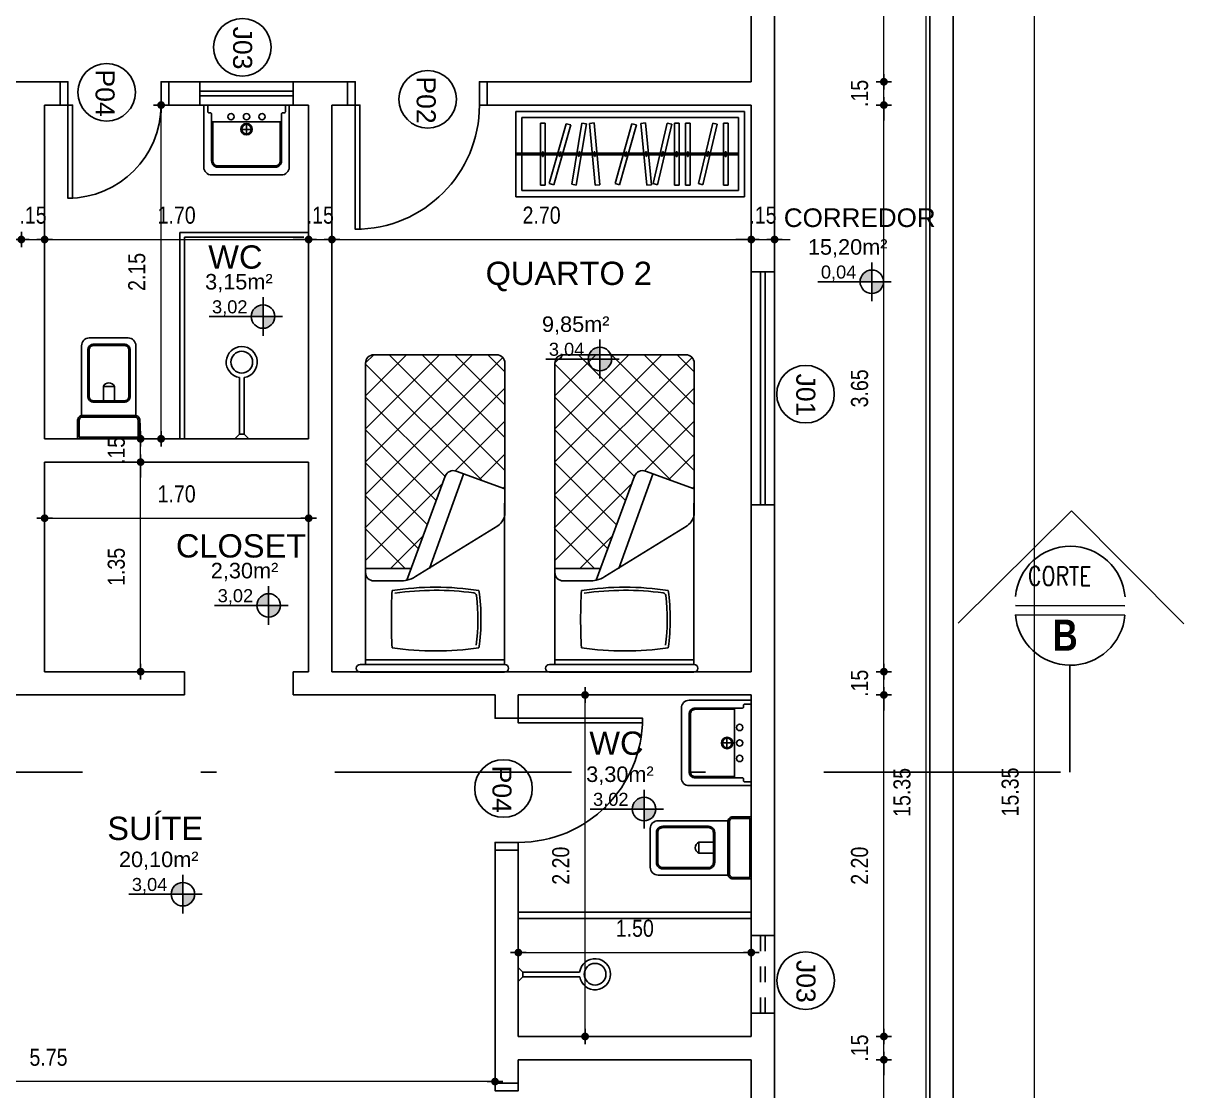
# Model space of a CAD drawing. Header units: millimetres. Extents: x 3212 to 6878, y 1640 to 3386.
# Drawn here: x 3234.05 to 3241.53, y 1709.3 to 1716.18 of the extents above; entities that cross this region are included whole.
import ezdxf
from ezdxf.enums import TextEntityAlignment as Align

# ---------------------------------------------------------------- set-up
doc = ezdxf.new("R2010")
doc.units = ezdxf.units.MM
doc.header["$LTSCALE"] = 0.8
doc.linetypes.add('DASHDOT2', pattern=[12.7, 6.35, -3.175, 0, -3.175])
doc.linetypes.add('HIDDEN2', pattern=[0.1875, 0.125, -0.0625])
for name, color, linetype in [('0-COTAS', 8, 'Continuous'), ('A-PEN-W', 7, 'Continuous'), ('A-PEN-Y', 2, 'Continuous'), ('BANHO_COZINHA', 7, 'Continuous'), ('COTA', 2, 'Continuous'), ('MOVEIS', 7, 'Continuous'), ('NIVEIS', 1, 'Continuous')]:
    doc.layers.add(name, color=color, linetype=linetype)
doc.layers.add('COTAS', color=53, linetype='Continuous', lineweight=9)
doc.styles.add('CARIMBO_DADOS', font='arial.ttf', dxfattribs={"height": 0.1})
doc.styles.add('F2', font='ARIALN.TTF')
doc.styles.add('REG60', font='romans.shx', dxfattribs={"width": 0.8, "height": 0.15})
doc.styles.add('REGUA80', font='arial.ttf', dxfattribs={"height": 1})
doc.styles.add('SANSSERIF2', font='sanssb__.ttf', dxfattribs={"width": 0.8})
doc.styles.add('T20', font='PORT2', dxfattribs={"height": 0.2})
doc.styles.add('TEXT', font='arial.ttf')
doc.dimstyles.new('ARQUITETURA', dxfattribs={"dimtxt": 0.11, "dimasz": 0.05, "dimexe": 0.1, "dimexo": 0, "dimgap": 0.1, "dimtad": 1, "dimzin": 5, "dimdsep": 46, "dimtxsty": 'F2', "dimblk": 'COTA', "dimcen": 0, "dimse1": 1, "dimse2": 1, "dimadec": 0, "dimazin": 0, "dimtfac": 2, "dimtix": 1, "dimtmove": 2, "dimatfit": 3, "dimldrblk": 'COTA', "dimfxl": 0, "dimtolj": 1, "dimtzin": 5, "dimarcsym": 0})

# ---------------------------------------------------------------- blocks, each defined once
blk = doc.blocks.new('cotas')
at = {"layer": 'A-PEN-Y'}
h = blk.add_hatch(color=256, dxfattribs=at)
h.paths.add_polyline_path([(0.135, 0, 0.414214), (0, 0.135), (0, 0)])
h.paths.add_polyline_path([(0, 0), (-0.135, 0, 0.414214), (0, -0.135)])
at = {"layer": 'A-PEN-W'}
for p, q in [((0, 0.223), (0, -0.223)), ((-0.223, 0), (0.621, 0))]:
    blk.add_line(p, q, dxfattribs=at)
blk.add_circle((0, 0), 0.135, dxfattribs=at)
at = {"layer": 'A-PEN-W', "style": 'T20'}
blk.add_attdef('COTA', (0.167, 0.038), '', height=0.15, dxfattribs=at)
blk = doc.blocks.new('CAMA_SLT')
at = {"layer": 'MOVEIS'}
for p, q in [((0.2584, 2.0448), (-0.4306, 1.3558)), ((0.0463, 2.0448), (-0.4306, 1.5679)), ((-0.378, 2.0448), (-0.4306, 1.9922)), ((-0.1659, 2.0448), (-0.4306, 1.7801)), ((0.4527, 2.0271), (-0.4306, 1.1437)), ((0.465, 1.301), (-0.2789, 2.0448)), ((0.465, 1.5131), (-0.0667, 2.0448)), ((0.465, 1.7252), (0.1454, 2.0448)), ((0.465, 1.9374), (0.3575, 2.0448)), ((0.3193, 1.2346), (-0.4306, 1.9845)), ((0.465, 1.8272), (-0.435, 0.9272)), ((0.0819, 1.2598), (-0.4306, 1.7724)), ((0.465, 1.615), (0.1466, 1.2967)), ((0.0247, 1.1049), (-0.4306, 1.5602)), ((-0.0326, 0.95), (-0.4306, 1.3481)), ((0.465, 1.4029), (0.3027, 1.2406)), ((0.0656, 1.2157), (-0.4306, 0.7194)), ((-0.0898, 0.7951), (-0.4306, 1.136)), ((0.465, 1.1908), (0.4584, 1.1842)), ((0.465, 0.6), (0.465, 1.0888)), ((-0.1753, 0.6684), (-0.4306, 0.9238)), ((-0.0588, 0.8792), (-0.2695, 0.6684)), ((-0.4306, 0.6415), (-0.4306, 0.0516)), ((0.465, 0.6), (0.465, 0.05)), ((-0.435, 0.08), (0.465, 0.08)), ((-0.465, 0.05), (0.465, 0.05)), ((-0.465, 0), (0.465, 0))]:
    blk.add_line(p, q, dxfattribs=at)
for points in [[(-0.1647, 0.5925), (0.083, 1.2627, -0.412246), (0.1525, 1.2949), (0.4667, 1.1812), (0.4667, 1.9909, 0.414214), (0.4127, 2.0448), (-0.3767, 2.0448, 0.414214), (-0.4306, 1.9909), (-0.4306, 0.6415, 0.414214), (-0.3767, 0.5875), (-0.208, 0.5875, 0.057677)], [(0.4667, 1.026), (0.4667, 1.1812), (0.1525, 1.2949, 0.412246), (0.083, 1.2627), (-0.1647, 0.5925, 0.081235), (-0.1082, 0.6159), (0.4208, 0.9436, 0.259638)]]:
    blk.add_lwpolyline(points, format="xyb", close=True, dxfattribs=at)
for points in [[(-0.0191, 0.6684), (0.2002, 1.2757)], [(-0.4306, 0.6684), (-0.1372, 0.6684)]]:
    blk.add_lwpolyline(points, dxfattribs=at)
for centre, radius, start, end in [((3.2532, 0.3412), 3.5176, 176.98842, 183.01158), ((0.0202, -1.2969), 1.8443, 81.27584, 98.72416), ((0.0202, -1.2969), 1.8243, 82.23291, 98.26343), ((-1.0492, 0.3412), 1.3617, 352.19981, 7.80019), ((0.264, 0.4908), 0.02, 6.4988, 82.23291), ((-1.0492, 0.3412), 1.3417, 352.80483, 6.4988), ((0.0202, 2.1852), 2.048, 262.1494, 277.8506), ((-0.465, 0.025), 0.025, 90, 270), ((0.465, 0.025), 0.025, 270, 90)]:
    blk.add_arc(centre, radius, start, end, dxfattribs=at)
blk = doc.blocks.new('COTA')
at = {"layer": 'COTA'}
for p, q in [((-1, 0), (1, 0)), ((0, 1), (0, -1))]:
    blk.add_line(p, q, dxfattribs=at)
at = {"layer": 'COTA', "const_width": 0.5}
blk.add_lwpolyline([(-0.25, 0, 1), (0.25, 0, 1)], format="xyb", close=True, dxfattribs=at)
blk = doc.blocks.new('*D418')
at = {"layer": '0-COTAS', "color": 0, "lineweight": -2, "transparency": 16777216}
blk.add_line((3578.309, 1830.4623), (3578.309, 1845.7128), dxfattribs=at)
at = {"layer": 'Defpoints', "color": 0, "transparency": 16777216}
for p in [(3576.6355, 1845.7628), (3578.309, 1845.7628), (3576.6355, 1830.4123)]:
    blk.add_point(p, dxfattribs=at)
at = {"layer": '0-COTAS', "color": 0, "lineweight": -2, "transparency": 16777216, "xscale": 0.05, "yscale": 0.05, "zscale": 0.05}
for p, rotation in [((3578.309, 1845.7628), 90), ((3578.309, 1830.4123), 270)]:
    blk.add_blockref('COTA', p, dxfattribs=dict(at, rotation=rotation))
at = {"layer": '0-COTAS', "color": 0, "transparency": 16777216, "insert": (3578.1528, 1838.0876), "char_height": 0.11, "attachment_point": 5, "rotation": 90, "style": 'F2'}
blk.add_mtext('\\A1;15.35', dxfattribs=at)
blk = doc.blocks.new('ARMARIO')
at = {"layer": 'MOVEIS'}
for p, q in [((-0.27, -0.5231), (-0.27, 0.9509)), ((-0.27, 0.9509), (0.28, 0.9509)), ((-0.23, -0.4831), (-0.23, 0.9109)), ((-0.23, 0.9109), (0.24, 0.9109)), ((0, -0.5231), (0, 0.9109)), ((0.01, -0.5231), (0.01, 0.9109)), ((0.24, 0.9109), (0.24, -0.4831)), ((0.28, 0.9509), (0.28, -0.5231)), ((0.205, 0.8442), (-0.195, 0.8442)), ((-0.195, 0.8142), (-0.195, 0.8442)), ((-0.01, 0.8317), (-0.01, 0.8267)), ((-0.01, 0.8317), (0.0199, 0.8317)), ((-0.01, 0.8267), (0.0199, 0.8267)), ((0.0199, 0.8267), (0.0199, 0.8317)), ((0.205, 0.8142), (0.205, 0.8442)), ((0.205, 0.8142), (-0.195, 0.8142)), ((-0.1937, 0.7454), (-0.1868, 0.7746)), ((0.2025, 0.6827), (-0.1868, 0.7746)), ((0.1956, 0.6535), (-0.1937, 0.7454)), ((-0.0096, 0.7199), (-0.0107, 0.7151)), ((-0.0107, 0.7151), (0.0183, 0.7082)), ((-0.0096, 0.7199), (0.0195, 0.7131)), ((0.0183, 0.7082), (0.0195, 0.7131)), ((0.1956, 0.6535), (0.2025, 0.6827)), ((0.205, 0.5999), (-0.195, 0.5999)), ((-0.195, 0.5699), (-0.195, 0.5999)), ((0.205, 0.5699), (0.205, 0.5999)), ((0.205, 0.5699), (-0.195, 0.5699)), ((0.205, 0.5286), (-0.195, 0.5286)), ((-0.195, 0.4986), (-0.195, 0.5286)), ((-0.01, 0.5874), (-0.01, 0.5824)), ((-0.01, 0.5874), (0.0199, 0.5874)), ((-0.01, 0.5824), (0.0199, 0.5824)), ((0.0199, 0.5824), (0.0199, 0.5874)), ((0.205, 0.4986), (0.205, 0.5286)), ((0.205, 0.4986), (-0.195, 0.4986)), ((-0.1937, 0.4534), (-0.1868, 0.4826)), ((0.1956, 0.3615), (-0.1937, 0.4534)), ((0.2025, 0.3907), (-0.1868, 0.4826)), ((-0.01, 0.5161), (-0.01, 0.5111)), ((-0.01, 0.5161), (0.0199, 0.5161)), ((-0.01, 0.5111), (0.0199, 0.5111)), ((0.0199, 0.5111), (0.0199, 0.5161)), ((-0.0096, 0.4279), (-0.0107, 0.4231)), ((-0.0107, 0.4231), (0.0183, 0.4162)), ((-0.0096, 0.4279), (0.0195, 0.4211)), ((0.0183, 0.4162), (0.0195, 0.4211)), ((0.1956, 0.3615), (0.2025, 0.3907)), ((0.2025, 0.3508), (-0.1958, 0.3136)), ((-0.193, 0.2837), (-0.1958, 0.3136)), ((0.2053, 0.321), (-0.193, 0.2837)), ((-0.0104, 0.3184), (0.0194, 0.3211)), ((-0.0104, 0.3184), (-0.0099, 0.3134)), ((-0.0099, 0.3134), (0.0198, 0.3162)), ((0.0198, 0.3162), (0.0194, 0.3211)), ((0.2053, 0.321), (0.2025, 0.3508)), ((-0.1909, 0.2258), (-0.1827, 0.2547)), ((0.1941, 0.1171), (-0.1909, 0.2258)), ((0.2022, 0.1459), (-0.1827, 0.2547)), ((-0.0081, 0.1924), (-0.0094, 0.1875)), ((-0.0094, 0.1875), (0.0193, 0.1794)), ((-0.0081, 0.1924), (0.0207, 0.1842)), ((0.0193, 0.1794), (0.0207, 0.1842)), ((0.1941, 0.1171), (0.2022, 0.1459)), ((0.2025, 0.0189), (-0.1958, -0.0183)), ((0.2053, -0.0109), (0.2025, 0.0189)), ((-0.193, -0.0482), (-0.1958, -0.0183)), ((-0.1951, -0.0963), (-0.1902, -0.0667)), ((0.2053, -0.0109), (-0.193, -0.0482)), ((0.2043, -0.1328), (-0.1902, -0.0667)), ((-0.0104, -0.0135), (0.0194, -0.0107)), ((-0.0104, -0.0135), (-0.0099, -0.0185)), ((-0.0099, -0.0185), (0.0198, -0.0157)), ((0.0198, -0.0157), (0.0194, -0.0107)), ((0.1994, -0.1624), (-0.1951, -0.0963)), ((-0.0098, -0.1096), (-0.0106, -0.1145)), ((-0.0106, -0.1145), (0.0189, -0.1195)), ((-0.0098, -0.1096), (0.0197, -0.1145)), ((0.0189, -0.1195), (0.0197, -0.1145)), ((0.1994, -0.1624), (0.2043, -0.1328)), ((-0.1909, -0.1977), (-0.1827, -0.1688)), ((0.1941, -0.3064), (-0.1909, -0.1977)), ((0.2022, -0.2776), (-0.1827, -0.1688)), ((-0.0081, -0.2312), (-0.0094, -0.236)), ((-0.0094, -0.236), (0.0193, -0.2441)), ((-0.0081, -0.2312), (0.0207, -0.2393)), ((0.0193, -0.2441), (0.0207, -0.2393)), ((0.1941, -0.3064), (0.2022, -0.2776)), ((0.205, -0.3333), (-0.195, -0.3333)), ((-0.195, -0.3633), (-0.195, -0.3333)), ((0.205, -0.3633), (-0.195, -0.3633)), ((-0.01, -0.3458), (-0.01, -0.3508)), ((-0.01, -0.3458), (0.0199, -0.3458)), ((-0.01, -0.3508), (0.0199, -0.3508)), ((0.0199, -0.3508), (0.0199, -0.3458)), ((0.205, -0.3633), (0.205, -0.3333)), ((-0.23, -0.4831), (0.24, -0.4831)), ((-0.27, -0.5231), (0.28, -0.5231))]:
    blk.add_line(p, q, dxfattribs=at)
blk = doc.blocks.new('LAVATC1')
at = {"layer": 'BANHO_COZINHA'}
for p, q in [((0.225, -0.1076), (-0.225, -0.1076)), ((-0.0004, -0.1857), (-0.0004, -0.125)), ((-0.0311, -0.1566), (0.0312, -0.1566))]:
    blk.add_line(p, q, dxfattribs=at)
blk.add_lwpolyline([(0.275, 0), (-0.275, 0), (-0.275, -0.4, 0.414214), (-0.225, -0.45), (0.225, -0.45, 0.414214), (0.275, -0.4)], format="xyb", close=True, dxfattribs=at)
for points in [[(-0.25, 0), (-0.25, -0.0425, 0.414214), (-0.2425, -0.05), (-0.2325, -0.05, -0.414214), (-0.225, -0.0575), (-0.225, -0.36, 0.414214), (-0.185, -0.4), (0.185, -0.4, 0.414214), (0.225, -0.36), (0.225, -0.0575, -0.414214), (0.2325, -0.05), (0.2425, -0.05, 0.414214), (0.25, -0.0425), (0.25, 0)], [(-0.2167, -0.1076), (-0.2167, -0.36, 0.414214), (-0.185, -0.3917), (0.185, -0.3917, 0.414214), (0.2167, -0.36), (0.2167, -0.1076)]]:
    blk.add_lwpolyline(points, format="xyb", dxfattribs=at)
for centre, radius in [((-0.1, -0.075), 0.0204), ((0, -0.075), 0.0204), ((0.1, -0.075), 0.0204), ((0, -0.1556), 0.0367), ((0, -0.1556), 0.0309)]:
    blk.add_circle(centre, radius, dxfattribs=at)
blk = doc.blocks.new('VASOCX')
at = {"layer": 'BANHO_COZINHA'}
blk.add_lwpolyline([(-0.175, 0.15), (-0.175, 0.6, -0.414214), (-0.125, 0.65), (0.125, 0.65, -0.414214), (0.175, 0.6), (0.175, 0.1496)], format="xyb", dxfattribs=at)
for points in [[(0.1388, 0.2754, -0.414214), (0.0988, 0.2354), (-0.0948, 0.2354, -0.414214), (-0.1348, 0.2754), (-0.1348, 0.5704, -0.414214), (-0.0948, 0.6104), (0.0988, 0.6104, -0.414214), (0.1388, 0.5704)], [(0.1303, 0.2754, -0.414214), (0.0988, 0.2439), (-0.0948, 0.2439, -0.414214), (-0.1263, 0.2754), (-0.1263, 0.5704, -0.414214), (-0.0948, 0.6019), (0.0988, 0.6019, -0.414214), (0.1303, 0.5704)], [(-0.17, 0.15, 0.414214), (-0.2, 0.12), (-0.2, 0), (0.2, 0), (0.2, 0.12, 0.414214), (0.17, 0.15)], [(-0.17, 0.14, 0.414214), (-0.19, 0.12), (-0.19, 0.01), (0.19, 0.01), (0.19, 0.12, 0.414214), (0.17, 0.14)]]:
    blk.add_lwpolyline(points, format="xyb", close=True, dxfattribs=at)
blk.add_lwpolyline([(0.0363, 0.2439), (0.0363, 0.3375), (-0.0344, 0.3375), (-0.0344, 0.2439)], dxfattribs=at)
blk.add_arc((0.0009, 0.3215), 0.0388, 24.39508, 155.60492, dxfattribs=at)
blk = doc.blocks.new('CHUV')
at = {"layer": 'BANHO_COZINHA'}
for p, q in [((0, 0.045), (0, -0.045)), ((0.03, 0.015), (0, 0.045)), ((0.395, 0.015), (0.03, 0.015)), ((0.03, -0.015), (0.03, 0.015)), ((0, -0.045), (0.03, -0.015)), ((0.03, -0.015), (0.3953, -0.015))]:
    blk.add_line(p, q, dxfattribs=at)
blk.add_circle((0.494, 0.0009), 0.07, dxfattribs=at)
blk.add_arc((0.494, 0.0009), 0.1, 189.14559, 171.89103, dxfattribs=at)
blk = doc.blocks.new('*D335')
at = {"layer": '0-COTAS', "color": 0, "lineweight": -2, "transparency": 16777216}
blk.add_line((3574.7855, 1836.2223), (3569.1355, 1836.2223), dxfattribs=at)
at = {"layer": 'Defpoints', "color": 0, "transparency": 16777216}
for p in [(3569.0855, 1836.3068), (3574.8355, 1836.2585), (3569.0855, 1836.2223)]:
    blk.add_point(p, dxfattribs=at)
at = {"layer": '0-COTAS', "color": 0, "lineweight": -2, "transparency": 16777216, "xscale": 0.05, "yscale": 0.05, "zscale": 0.05, "rotation": 180}
blk.add_blockref('COTA', (3569.0855, 1836.2223), dxfattribs=at)
at = {"layer": '0-COTAS', "color": 0, "lineweight": -2, "transparency": 16777216, "xscale": 0.05, "yscale": 0.05, "zscale": 0.05}
blk.add_blockref('COTA', (3574.8355, 1836.2223), dxfattribs=at)
at = {"layer": '0-COTAS', "color": 0, "transparency": 16777216, "insert": (3571.9605, 1836.3783), "char_height": 0.11, "attachment_point": 5, "style": 'F2'}
blk.add_mtext('\\A1;5.75', dxfattribs=at)
blk = doc.blocks.new('*D336')
at = {"layer": '0-COTAS', "color": 0, "lineweight": -2, "transparency": 16777216}
blk.add_line((3575.0355, 1837.0533), (3576.4355, 1837.0533), dxfattribs=at)
at = {"layer": 'Defpoints', "color": 0, "transparency": 16777216}
for p in [(3574.9855, 1837.0533), (3576.4855, 1837.0533), (3576.4855, 1837.0533)]:
    blk.add_point(p, dxfattribs=at)
at = {"layer": '0-COTAS', "color": 0, "lineweight": -2, "transparency": 16777216, "xscale": 0.05, "yscale": 0.05, "zscale": 0.05, "rotation": 180}
blk.add_blockref('COTA', (3574.9855, 1837.0533), dxfattribs=at)
at = {"layer": '0-COTAS', "color": 0, "lineweight": -2, "transparency": 16777216, "xscale": 0.05, "yscale": 0.05, "zscale": 0.05}
blk.add_blockref('COTA', (3576.4855, 1837.0533), dxfattribs=at)
at = {"layer": '0-COTAS', "color": 0, "transparency": 16777216, "insert": (3575.7355, 1837.2094), "char_height": 0.11, "attachment_point": 5, "style": 'F2'}
blk.add_mtext('\\A1;1.50', dxfattribs=at)
blk = doc.blocks.new('*D429')
at = {"layer": '0-COTAS', "color": 0, "lineweight": -2, "transparency": 16777216}
blk.add_line((3569.1355, 1841.6467), (3571.7355, 1841.6467), dxfattribs=at)
at = {"layer": 'Defpoints', "color": 0, "transparency": 16777216}
for p in [(3569.0855, 1842.5128), (3571.7855, 1842.5128), (3571.7855, 1841.6467)]:
    blk.add_point(p, dxfattribs=at)
at = {"layer": '0-COTAS', "color": 0, "lineweight": -2, "transparency": 16777216, "xscale": 0.05, "yscale": 0.05, "zscale": 0.05, "rotation": 180}
blk.add_blockref('COTA', (3569.0855, 1841.6467), dxfattribs=at)
at = {"layer": '0-COTAS', "color": 0, "lineweight": -2, "transparency": 16777216, "xscale": 0.05, "yscale": 0.05, "zscale": 0.05}
blk.add_blockref('COTA', (3571.7855, 1841.6467), dxfattribs=at)
at = {"layer": '0-COTAS', "color": 0, "transparency": 16777216, "insert": (3570.4355, 1841.8029), "char_height": 0.11, "attachment_point": 5, "style": 'F2'}
blk.add_mtext('\\A1;2.70', dxfattribs=at)
blk = doc.blocks.new('*D430')
at = {"layer": '0-COTAS', "color": 0, "lineweight": -2, "transparency": 16777216}
for p, q in [((3571.7355, 1841.6467), (3571.6855, 1841.6467)), ((3571.7855, 1841.6467), (3571.9355, 1841.6467)), ((3571.9855, 1841.6467), (3572.0355, 1841.6467))]:
    blk.add_line(p, q, dxfattribs=at)
at = {"layer": 'Defpoints', "color": 0, "transparency": 16777216}
for p in [(3571.7855, 1842.5128), (3571.9355, 1841.6467), (3571.9355, 1841.6467)]:
    blk.add_point(p, dxfattribs=at)
at = {"layer": '0-COTAS', "color": 0, "lineweight": -2, "transparency": 16777216, "xscale": 0.05, "yscale": 0.05, "zscale": 0.05}
blk.add_blockref('COTA', (3571.7855, 1841.6467), dxfattribs=at)
at = {"layer": '0-COTAS', "color": 0, "lineweight": -2, "transparency": 16777216, "xscale": 0.05, "yscale": 0.05, "zscale": 0.05, "rotation": 180}
blk.add_blockref('COTA', (3571.9355, 1841.6467), dxfattribs=at)
at = {"layer": '0-COTAS', "color": 0, "transparency": 16777216, "insert": (3571.8605, 1841.8029), "char_height": 0.11, "attachment_point": 5, "style": 'F2'}
blk.add_mtext('\\A1;.15', dxfattribs=at)
blk = doc.blocks.new('*D431')
at = {"layer": '0-COTAS', "color": 0, "lineweight": -2, "transparency": 16777216}
blk.add_line((3571.9855, 1841.6467), (3573.5855, 1841.6467), dxfattribs=at)
at = {"layer": 'Defpoints', "color": 0, "transparency": 16777216}
for p in [(3571.9355, 1841.6467), (3573.6355, 1841.6467), (3573.6355, 1841.6467)]:
    blk.add_point(p, dxfattribs=at)
at = {"layer": '0-COTAS', "color": 0, "lineweight": -2, "transparency": 16777216, "xscale": 0.05, "yscale": 0.05, "zscale": 0.05, "rotation": 180}
blk.add_blockref('COTA', (3571.9355, 1841.6467), dxfattribs=at)
at = {"layer": '0-COTAS', "color": 0, "lineweight": -2, "transparency": 16777216, "xscale": 0.05, "yscale": 0.05, "zscale": 0.05}
blk.add_blockref('COTA', (3573.6355, 1841.6467), dxfattribs=at)
at = {"layer": '0-COTAS', "color": 0, "transparency": 16777216, "insert": (3572.7855, 1841.8029), "char_height": 0.11, "attachment_point": 5, "style": 'F2'}
blk.add_mtext('\\A1;1.70', dxfattribs=at)
blk = doc.blocks.new('*D432')
at = {"layer": '0-COTAS', "color": 0, "lineweight": -2, "transparency": 16777216}
for p, q in [((3573.5855, 1841.6467), (3573.5355, 1841.6467)), ((3573.6355, 1841.6467), (3573.7855, 1841.6467)), ((3573.8355, 1841.6467), (3573.8855, 1841.6467))]:
    blk.add_line(p, q, dxfattribs=at)
at = {"layer": 'Defpoints', "color": 0, "transparency": 16777216}
for p in [(3573.6355, 1841.6467), (3573.7855, 1841.6467), (3573.7855, 1841.6467)]:
    blk.add_point(p, dxfattribs=at)
at = {"layer": '0-COTAS', "color": 0, "lineweight": -2, "transparency": 16777216, "xscale": 0.05, "yscale": 0.05, "zscale": 0.05}
blk.add_blockref('COTA', (3573.6355, 1841.6467), dxfattribs=at)
at = {"layer": '0-COTAS', "color": 0, "lineweight": -2, "transparency": 16777216, "xscale": 0.05, "yscale": 0.05, "zscale": 0.05, "rotation": 180}
blk.add_blockref('COTA', (3573.7855, 1841.6467), dxfattribs=at)
at = {"layer": '0-COTAS', "color": 0, "transparency": 16777216, "insert": (3573.7105, 1841.8029), "char_height": 0.11, "attachment_point": 5, "style": 'F2'}
blk.add_mtext('\\A1;.15', dxfattribs=at)
blk = doc.blocks.new('*D433')
at = {"layer": '0-COTAS', "color": 0, "lineweight": -2, "transparency": 16777216}
blk.add_line((3573.8355, 1841.6467), (3576.4355, 1841.6467), dxfattribs=at)
at = {"layer": 'Defpoints', "color": 0, "transparency": 16777216}
for p in [(3573.7855, 1841.6467), (3576.4855, 1841.6467), (3576.4855, 1841.6253)]:
    blk.add_point(p, dxfattribs=at)
at = {"layer": '0-COTAS', "color": 0, "lineweight": -2, "transparency": 16777216, "xscale": 0.05, "yscale": 0.05, "zscale": 0.05, "rotation": 180}
blk.add_blockref('COTA', (3573.7855, 1841.6467), dxfattribs=at)
at = {"layer": '0-COTAS', "color": 0, "lineweight": -2, "transparency": 16777216, "xscale": 0.05, "yscale": 0.05, "zscale": 0.05}
blk.add_blockref('COTA', (3576.4855, 1841.6467), dxfattribs=at)
at = {"layer": '0-COTAS', "color": 0, "transparency": 16777216, "insert": (3575.1355, 1841.8029), "char_height": 0.11, "attachment_point": 5, "style": 'F2'}
blk.add_mtext('\\A1;2.70', dxfattribs=at)
blk = doc.blocks.new('*D337')
at = {"layer": '0-COTAS', "color": 0, "lineweight": -2, "transparency": 16777216}
for p, q in [((3576.4355, 1841.6467), (3576.3855, 1841.6467)), ((3576.4855, 1841.6467), (3576.6355, 1841.6467)), ((3576.6855, 1841.6467), (3576.7355, 1841.6467))]:
    blk.add_line(p, q, dxfattribs=at)
at = {"layer": 'Defpoints', "color": 0, "transparency": 16777216}
for p in [(3576.6355, 1841.6467), (3576.6355, 1841.6467), (3576.4855, 1841.2769)]:
    blk.add_point(p, dxfattribs=at)
at = {"layer": '0-COTAS', "color": 0, "lineweight": -2, "transparency": 16777216, "xscale": 0.05, "yscale": 0.05, "zscale": 0.05}
blk.add_blockref('COTA', (3576.4855, 1841.6467), dxfattribs=at)
at = {"layer": '0-COTAS', "color": 0, "lineweight": -2, "transparency": 16777216, "xscale": 0.05, "yscale": 0.05, "zscale": 0.05, "rotation": 180}
blk.add_blockref('COTA', (3576.6355, 1841.6467), dxfattribs=at)
at = {"layer": '0-COTAS', "color": 0, "transparency": 16777216, "insert": (3576.5605, 1841.8029), "char_height": 0.11, "attachment_point": 5, "style": 'F2'}
blk.add_mtext('\\A1;.15', dxfattribs=at)
blk = doc.blocks.new('*D443')
at = {"layer": '0-COTAS', "color": 0, "lineweight": -2, "transparency": 16777216}
blk.add_line((3575.4155, 1836.5628), (3575.4155, 1838.6628), dxfattribs=at)
at = {"layer": 'Defpoints', "color": 0, "transparency": 16777216}
for p in [(3575.4155, 1838.7128), (3575.4938, 1838.7128), (3575.4938, 1836.5128)]:
    blk.add_point(p, dxfattribs=at)
at = {"layer": '0-COTAS', "color": 0, "lineweight": -2, "transparency": 16777216, "xscale": 0.05, "yscale": 0.05, "zscale": 0.05}
for p, rotation in [((3575.4155, 1838.7128), 90), ((3575.4155, 1836.5128), 270)]:
    blk.add_blockref('COTA', p, dxfattribs=dict(at, rotation=rotation))
at = {"layer": '0-COTAS', "color": 0, "transparency": 16777216, "insert": (3575.2593, 1837.6128), "char_height": 0.11, "attachment_point": 5, "rotation": 90, "style": 'F2'}
blk.add_mtext('\\A1;2.20', dxfattribs=at)
blk = doc.blocks.new('*D339')
at = {"layer": '0-COTAS', "color": 0, "lineweight": -2, "transparency": 16777216}
blk.add_line((3572.5535, 1838.9128), (3572.5535, 1840.1628), dxfattribs=at)
at = {"layer": 'Defpoints', "color": 0, "transparency": 16777216}
for p in [(3571.8096, 1840.2128), (3572.5535, 1840.2128), (3571.8096, 1838.8628)]:
    blk.add_point(p, dxfattribs=at)
at = {"layer": '0-COTAS', "color": 0, "lineweight": -2, "transparency": 16777216, "xscale": 0.05, "yscale": 0.05, "zscale": 0.05}
for p, rotation in [((3572.5535, 1840.2128), 90), ((3572.5535, 1838.8628), 270)]:
    blk.add_blockref('COTA', p, dxfattribs=dict(at, rotation=rotation))
at = {"layer": '0-COTAS', "color": 0, "transparency": 16777216, "insert": (3572.3973, 1839.5378), "char_height": 0.11, "attachment_point": 5, "rotation": 90, "style": 'F2'}
blk.add_mtext('\\A1;1.35', dxfattribs=at)
blk = doc.blocks.new('*D340')
at = {"layer": '0-COTAS', "color": 0, "lineweight": -2, "transparency": 16777216}
for p, q in [((3572.5535, 1840.4128), (3572.5535, 1840.4628)), ((3572.5535, 1840.2128), (3572.5535, 1840.3628)), ((3572.5535, 1840.1628), (3572.5535, 1840.1128))]:
    blk.add_line(p, q, dxfattribs=at)
at = {"layer": 'Defpoints', "color": 0, "transparency": 16777216}
for p in [(3572.5535, 1840.3628), (3572.6658, 1840.3628), (3571.8096, 1840.2128)]:
    blk.add_point(p, dxfattribs=at)
at = {"layer": '0-COTAS', "color": 0, "lineweight": -2, "transparency": 16777216, "xscale": 0.05, "yscale": 0.05, "zscale": 0.05}
for p, rotation in [((3572.5535, 1840.3628), 270), ((3572.5535, 1840.2128), 90)]:
    blk.add_blockref('COTA', p, dxfattribs=dict(at, rotation=rotation))
at = {"layer": '0-COTAS', "color": 0, "transparency": 16777216, "insert": (3572.3973, 1840.2878), "char_height": 0.11, "attachment_point": 5, "rotation": 90, "style": 'F2'}
blk.add_mtext('\\A1;.15', dxfattribs=at)
blk = doc.blocks.new('*D341')
at = {"layer": '0-COTAS', "color": 0, "lineweight": -2, "transparency": 16777216}
blk.add_line((3572.6855, 1840.4128), (3572.6855, 1842.4628), dxfattribs=at)
at = {"layer": 'Defpoints', "color": 0, "transparency": 16777216}
for p in [(3572.6855, 1842.5128), (3572.8725, 1842.5128), (3572.7978, 1840.3628)]:
    blk.add_point(p, dxfattribs=at)
at = {"layer": '0-COTAS', "color": 0, "lineweight": -2, "transparency": 16777216, "xscale": 0.05, "yscale": 0.05, "zscale": 0.05}
for p, rotation in [((3572.6855, 1842.5128), 90), ((3572.6855, 1840.3628), 270)]:
    blk.add_blockref('COTA', p, dxfattribs=dict(at, rotation=rotation))
at = {"layer": '0-COTAS', "color": 0, "transparency": 16777216, "insert": (3572.5293, 1841.4378), "char_height": 0.11, "attachment_point": 5, "rotation": 90, "style": 'F2'}
blk.add_mtext('\\A1;2.15', dxfattribs=at)
blk = doc.blocks.new('*D446')
at = {"layer": '0-COTAS', "color": 0, "lineweight": -2, "transparency": 16777216}
blk.add_line((3571.9855, 1839.8513), (3573.5855, 1839.8513), dxfattribs=at)
at = {"layer": 'Defpoints', "color": 0, "transparency": 16777216}
for p in [(3571.9355, 1839.9388), (3573.6355, 1839.9388), (3573.6355, 1839.8513)]:
    blk.add_point(p, dxfattribs=at)
at = {"layer": '0-COTAS', "color": 0, "lineweight": -2, "transparency": 16777216, "xscale": 0.05, "yscale": 0.05, "zscale": 0.05, "rotation": 180}
blk.add_blockref('COTA', (3571.9355, 1839.8513), dxfattribs=at)
at = {"layer": '0-COTAS', "color": 0, "lineweight": -2, "transparency": 16777216, "xscale": 0.05, "yscale": 0.05, "zscale": 0.05}
blk.add_blockref('COTA', (3573.6355, 1839.8513), dxfattribs=at)
at = {"layer": '0-COTAS', "color": 0, "transparency": 16777216, "insert": (3572.7855, 1840.0075), "char_height": 0.11, "attachment_point": 5, "style": 'F2'}
blk.add_mtext('\\A1;1.70', dxfattribs=at)
blk = doc.blocks.new('*D361')
at = {"layer": '0-COTAS', "color": 0, "lineweight": -2, "transparency": 16777216}
blk.add_line((3577.3394, 1835.2628), (3577.3394, 1836.3128), dxfattribs=at)
at = {"layer": 'Defpoints', "color": 0, "transparency": 16777216}
for p in [(3576.243, 1836.3628), (3577.3394, 1836.3628), (3573.5151, 1835.2128)]:
    blk.add_point(p, dxfattribs=at)
at = {"layer": '0-COTAS', "color": 0, "lineweight": -2, "transparency": 16777216, "xscale": 0.05, "yscale": 0.05, "zscale": 0.05}
for p, rotation in [((3577.3394, 1836.3628), 90), ((3577.3394, 1835.2128), 270)]:
    blk.add_blockref('COTA', p, dxfattribs=dict(at, rotation=rotation))
at = {"layer": '0-COTAS', "color": 0, "transparency": 16777216, "insert": (3577.1832, 1835.7878), "char_height": 0.11, "attachment_point": 5, "rotation": 90, "style": 'F2'}
blk.add_mtext('\\A1;1.15', dxfattribs=at)
blk = doc.blocks.new('*D362')
at = {"layer": '0-COTAS', "color": 0, "lineweight": -2, "transparency": 16777216}
for p, q in [((3577.3394, 1836.5628), (3577.3394, 1836.6128)), ((3577.3394, 1836.3628), (3577.3394, 1836.5128)), ((3577.3394, 1836.3128), (3577.3394, 1836.2628))]:
    blk.add_line(p, q, dxfattribs=at)
at = {"layer": 'Defpoints', "color": 0, "transparency": 16777216}
for p in [(3576.2341, 1836.5128), (3577.3394, 1836.5128), (3576.243, 1836.3628)]:
    blk.add_point(p, dxfattribs=at)
at = {"layer": '0-COTAS', "color": 0, "lineweight": -2, "transparency": 16777216, "xscale": 0.05, "yscale": 0.05, "zscale": 0.05}
for p, rotation in [((3577.3394, 1836.5128), 270), ((3577.3394, 1836.3628), 90)]:
    blk.add_blockref('COTA', p, dxfattribs=dict(at, rotation=rotation))
at = {"layer": '0-COTAS', "color": 0, "transparency": 16777216, "insert": (3577.1832, 1836.4378), "char_height": 0.11, "attachment_point": 5, "rotation": 90, "style": 'F2'}
blk.add_mtext('\\A1;.15', dxfattribs=at)
blk = doc.blocks.new('*D363')
at = {"layer": '0-COTAS', "color": 0, "lineweight": -2, "transparency": 16777216}
blk.add_line((3577.3394, 1836.5628), (3577.3394, 1838.6628), dxfattribs=at)
at = {"layer": 'Defpoints', "color": 0, "transparency": 16777216}
for p in [(3575.9907, 1838.7128), (3577.3394, 1838.7128), (3576.2341, 1836.5128)]:
    blk.add_point(p, dxfattribs=at)
at = {"layer": '0-COTAS', "color": 0, "lineweight": -2, "transparency": 16777216, "xscale": 0.05, "yscale": 0.05, "zscale": 0.05}
for p, rotation in [((3577.3394, 1838.7128), 90), ((3577.3394, 1836.5128), 270)]:
    blk.add_blockref('COTA', p, dxfattribs=dict(at, rotation=rotation))
at = {"layer": '0-COTAS', "color": 0, "transparency": 16777216, "insert": (3577.1832, 1837.6128), "char_height": 0.11, "attachment_point": 5, "rotation": 90, "style": 'F2'}
blk.add_mtext('\\A1;2.20', dxfattribs=at)
blk = doc.blocks.new('*D364')
at = {"layer": '0-COTAS', "color": 0, "lineweight": -2, "transparency": 16777216}
for p, q in [((3577.3394, 1838.9128), (3577.3394, 1838.9628)), ((3577.3394, 1838.7128), (3577.3394, 1838.8628)), ((3577.3394, 1838.6628), (3577.3394, 1838.6128))]:
    blk.add_line(p, q, dxfattribs=at)
at = {"layer": 'Defpoints', "color": 0, "transparency": 16777216}
for p in [(3576.2142, 1838.8628), (3577.3394, 1838.8628), (3575.9907, 1838.7128)]:
    blk.add_point(p, dxfattribs=at)
at = {"layer": '0-COTAS', "color": 0, "lineweight": -2, "transparency": 16777216, "xscale": 0.05, "yscale": 0.05, "zscale": 0.05}
for p, rotation in [((3577.3394, 1838.8628), 270), ((3577.3394, 1838.7128), 90)]:
    blk.add_blockref('COTA', p, dxfattribs=dict(at, rotation=rotation))
at = {"layer": '0-COTAS', "color": 0, "transparency": 16777216, "insert": (3577.1832, 1838.7878), "char_height": 0.11, "attachment_point": 5, "rotation": 90, "style": 'F2'}
blk.add_mtext('\\A1;.15', dxfattribs=at)
blk = doc.blocks.new('*D365')
at = {"layer": '0-COTAS', "color": 0, "lineweight": -2, "transparency": 16777216}
blk.add_line((3577.3394, 1838.9128), (3577.3394, 1842.4628), dxfattribs=at)
at = {"layer": 'Defpoints', "color": 0, "transparency": 16777216}
for p in [(3576.2894, 1842.5128), (3577.3394, 1842.5128), (3576.2142, 1838.8628)]:
    blk.add_point(p, dxfattribs=at)
at = {"layer": '0-COTAS', "color": 0, "lineweight": -2, "transparency": 16777216, "xscale": 0.05, "yscale": 0.05, "zscale": 0.05}
for p, rotation in [((3577.3394, 1842.5128), 90), ((3577.3394, 1838.8628), 270)]:
    blk.add_blockref('COTA', p, dxfattribs=dict(at, rotation=rotation))
at = {"layer": '0-COTAS', "color": 0, "transparency": 16777216, "insert": (3577.1832, 1840.6878), "char_height": 0.11, "attachment_point": 5, "rotation": 90, "style": 'F2'}
blk.add_mtext('\\A1;3.65', dxfattribs=at)
blk = doc.blocks.new('*D366')
at = {"layer": '0-COTAS', "color": 0, "lineweight": -2, "transparency": 16777216}
for p, q in [((3577.3394, 1842.7128), (3577.3394, 1842.7628)), ((3577.3394, 1842.5128), (3577.3394, 1842.6628)), ((3577.3394, 1842.4628), (3577.3394, 1842.4128))]:
    blk.add_line(p, q, dxfattribs=at)
at = {"layer": 'Defpoints', "color": 0, "transparency": 16777216}
for p in [(3576.2817, 1842.6628), (3577.3394, 1842.6628), (3576.2894, 1842.5128)]:
    blk.add_point(p, dxfattribs=at)
at = {"layer": '0-COTAS', "color": 0, "lineweight": -2, "transparency": 16777216, "xscale": 0.05, "yscale": 0.05, "zscale": 0.05}
for p, rotation in [((3577.3394, 1842.6628), 270), ((3577.3394, 1842.5128), 90)]:
    blk.add_blockref('COTA', p, dxfattribs=dict(at, rotation=rotation))
at = {"layer": '0-COTAS', "color": 0, "transparency": 16777216, "insert": (3577.1832, 1842.5878), "char_height": 0.11, "attachment_point": 5, "rotation": 90, "style": 'F2'}
blk.add_mtext('\\A1;.15', dxfattribs=at)
blk = doc.blocks.new('*D367')
at = {"layer": '0-COTAS', "color": 0, "lineweight": -2, "transparency": 16777216}
blk.add_line((3577.3394, 1842.7128), (3577.3394, 1845.5628), dxfattribs=at)
at = {"layer": 'Defpoints', "color": 0, "transparency": 16777216}
for p in [(3575.1177, 1845.6128), (3577.3394, 1845.6128), (3576.2817, 1842.6628)]:
    blk.add_point(p, dxfattribs=at)
at = {"layer": '0-COTAS', "color": 0, "lineweight": -2, "transparency": 16777216, "xscale": 0.05, "yscale": 0.05, "zscale": 0.05}
for p, rotation in [((3577.3394, 1845.6128), 90), ((3577.3394, 1842.6628), 270)]:
    blk.add_blockref('COTA', p, dxfattribs=dict(at, rotation=rotation))
at = {"layer": '0-COTAS', "color": 0, "transparency": 16777216, "insert": (3577.1832, 1844.1378), "char_height": 0.11, "attachment_point": 5, "rotation": 90, "style": 'F2'}
blk.add_mtext('\\A1;2.95', dxfattribs=at)
blk = doc.blocks.new('*D385')
at = {"layer": '0-COTAS', "color": 0, "lineweight": -2, "transparency": 16777216}
blk.add_line((3577.6126, 1830.4623), (3577.6126, 1845.7074), dxfattribs=at)
at = {"layer": 'Defpoints', "color": 0, "transparency": 16777216}
for p in [(3576.6355, 1845.7574), (3577.6126, 1845.7574), (3576.5983, 1830.4123)]:
    blk.add_point(p, dxfattribs=at)
at = {"layer": '0-COTAS', "color": 0, "lineweight": -2, "transparency": 16777216, "xscale": 0.05, "yscale": 0.05, "zscale": 0.05}
for p, rotation in [((3577.6126, 1845.7574), 90), ((3577.6126, 1830.4123), 270)]:
    blk.add_blockref('COTA', p, dxfattribs=dict(at, rotation=rotation))
at = {"layer": '0-COTAS', "color": 0, "transparency": 16777216, "insert": (3577.4564, 1838.0849), "char_height": 0.11, "attachment_point": 5, "rotation": 90, "style": 'F2'}
blk.add_mtext('\\A1;15.35', dxfattribs=at)
blk = doc.blocks.new('arquitetura superior')
at = {"layer": '0-COTAS'}
for p, q in [((3577.7855, 1830.4123), (3577.7855, 1859.9128)), ((3577.6355, 1830.5623), (3577.6355, 1859.7628)), ((3576.6355, 1845.7628), (3576.6355, 1841.4378)), ((3576.4855, 1842.6628), (3576.4855, 1845.6128)), ((3571.6855, 1842.6628), (3572.0355, 1842.6628)), ((3572.0355, 1842.5128), (3572.0355, 1842.6628)), ((3572.7355, 1842.6628), (3572.9355, 1842.6628)), ((3572.7355, 1842.5128), (3572.7355, 1842.6628)), ((3572.9355, 1842.5128), (3572.9355, 1842.6628)), ((3573.5355, 1842.6628), (3572.9355, 1842.6628)), ((3573.4355, 1842.6628), (3573.8855, 1842.6628)), ((3573.5355, 1842.5128), (3573.5355, 1842.6628)), ((3573.8855, 1842.5128), (3573.8855, 1842.6628)), ((3574.7855, 1842.6628), (3576.4855, 1842.6628)), ((3574.7855, 1842.5128), (3574.7855, 1842.6628)), ((3573.5355, 1842.6028), (3572.9355, 1842.6028)), ((3573.5355, 1842.5728), (3572.9355, 1842.5728)), ((3571.9355, 1842.5128), (3572.0355, 1842.5128)), ((3571.9355, 1840.8628), (3571.9355, 1842.5128)), ((3571.9355, 1840.3628), (3571.9355, 1842.5128)), ((3572.7355, 1842.5128), (3572.9355, 1842.5128)), ((3573.5355, 1842.5128), (3572.9355, 1842.5128)), ((3573.4355, 1842.5128), (3573.6355, 1842.5128)), ((3573.6355, 1840.3628), (3573.6355, 1842.5128)), ((3573.7855, 1842.5128), (3573.8855, 1842.5128)), ((3573.7855, 1838.8628), (3573.7855, 1842.5128)), ((3574.7855, 1842.5128), (3576.4855, 1842.5128)), ((3576.4855, 1842.5128), (3576.4855, 1841.4378)), ((3572.8055, 1841.6928), (3572.8055, 1840.3628)), ((3573.6355, 1841.6928), (3572.8055, 1841.6928)), ((3572.8355, 1841.6628), (3572.8355, 1840.3628)), ((3573.6055, 1841.6628), (3572.8355, 1841.6628)), ((3576.4855, 1841.4378), (3576.6355, 1841.4378)), ((3576.4855, 1841.4378), (3576.4855, 1839.9378)), ((3576.5455, 1841.4378), (3576.5455, 1839.9378)), ((3576.5755, 1841.4378), (3576.5755, 1839.9378)), ((3576.6355, 1841.4378), (3576.6355, 1839.9378)), ((3573.6355, 1840.3628), (3571.9355, 1840.3628)), ((3573.6355, 1840.2128), (3571.9355, 1840.2128)), ((3571.9355, 1838.8628), (3571.9355, 1840.2128)), ((3573.6355, 1838.8628), (3573.6355, 1840.2128)), ((3576.4855, 1839.9378), (3576.4855, 1838.8628)), ((3576.4855, 1839.9378), (3576.6355, 1839.9378)), ((3576.6355, 1839.9378), (3576.6355, 1837.1628)), ((3578.8918, 1839.2861), (3578.1866, 1839.2887)), ((3578.8916, 1839.2272), (3578.1864, 1839.2298)), ((3571.9355, 1838.8628), (3572.8355, 1838.8628)), ((3572.8355, 1838.8628), (3572.8355, 1838.7128)), ((3573.5355, 1838.8628), (3573.6355, 1838.8628)), ((3573.5355, 1838.8628), (3573.5355, 1838.7128)), ((3573.7855, 1838.8628), (3576.4855, 1838.8628)), ((3569.0855, 1838.7128), (3572.8355, 1838.7128)), ((3573.5355, 1838.7128), (3574.8355, 1838.7128)), ((3574.8355, 1838.6128), (3574.8355, 1838.7128)), ((3574.9855, 1838.7128), (3576.4855, 1838.7128)), ((3574.9855, 1838.7128), (3576.4855, 1838.7128)), ((3574.9855, 1838.6128), (3574.9855, 1838.7128)), ((3576.4855, 1838.7128), (3576.4855, 1837.1628)), ((3574.8355, 1836.2098), (3574.8355, 1837.7128)), ((3574.8355, 1837.7128), (3574.9855, 1837.7128)), ((3574.9855, 1836.5128), (3574.9855, 1837.7128)), ((3574.9855, 1837.3128), (3576.4855, 1837.3128)), ((3576.4855, 1837.2728), (3574.9855, 1837.2728)), ((3576.4855, 1837.1628), (3576.6355, 1837.1628)), ((3576.4855, 1836.6628), (3576.4855, 1837.1628)), ((3576.6355, 1836.6629), (3576.6355, 1837.1628)), ((3576.4855, 1836.9578), (3576.4855, 1836.8678)), ((3576.4855, 1836.6629), (3576.6355, 1836.6629)), ((3576.4855, 1836.6628), (3576.4855, 1836.5128)), ((3576.6355, 1836.6628), (3576.6355, 1831.4623)), ((3574.9855, 1836.5128), (3576.4855, 1836.5128)), ((3574.9855, 1836.3628), (3576.4855, 1836.3628)), ((3574.9855, 1836.2128), (3574.9855, 1836.3628)), ((3576.4855, 1836.3628), (3576.4855, 1831.4623)), ((3574.8355, 1836.2128), (3574.9855, 1836.2128))]:
    blk.add_line(p, q, dxfattribs=at)
at = {"layer": '0-COTAS', "color": 6}
for p in [(3577.8174, 1839.1755), (3579.2705, 1839.1701)]:
    blk.add_line(p, (3578.5466, 1839.8993), dxfattribs=at)
at = {"layer": '0-COTAS', "linetype": 'DASHDOT2', "ltscale": 0.3}
for p, q in [((3578.5378, 1838.2165), (3578.5378, 1838.9041)), ((3567.5081, 1838.2165), (3578.5378, 1838.2165))]:
    blk.add_line(p, q, dxfattribs=at)
at = {"layer": '0-COTAS', "linetype": 'HIDDEN2'}
for p, q in [((3576.5455, 1836.6629), (3576.5455, 1837.1628)), ((3576.5755, 1836.6629), (3576.5755, 1837.1628))]:
    blk.add_line(p, q, dxfattribs=at)
at = {"layer": '0-COTAS'}
for points in [[(3572.0355, 1842.5128), (3572.0855, 1842.5128), (3572.0855, 1842.6628), (3572.0355, 1842.6628)], [(3572.7355, 1842.5128), (3572.6855, 1842.5128), (3572.6855, 1842.6628), (3572.7355, 1842.6628)], [(3573.8855, 1842.5128), (3573.9355, 1842.5128), (3573.9355, 1842.6628), (3573.8855, 1842.6628)], [(3574.7855, 1842.5128), (3574.7355, 1842.5128), (3574.7355, 1842.6628), (3574.7855, 1842.6628)], [(3574.8355, 1838.6128), (3574.8355, 1838.5628), (3574.9855, 1838.5628), (3574.9855, 1838.6128)], [(3574.8355, 1837.7128), (3574.8355, 1837.7628), (3574.9855, 1837.7628), (3574.9855, 1837.7128)], [(3574.8355, 1836.2128), (3574.8355, 1836.1628), (3574.9855, 1836.1628), (3574.9855, 1836.2128)]]:
    blk.add_lwpolyline(points, dxfattribs=at)
for points in [[(3572.0855, 1842.5128), (3572.0855, 1841.9128), (3572.1155, 1841.9128), (3572.1155, 1842.5128)], [(3573.9355, 1842.5128), (3573.9355, 1841.7128), (3573.9655, 1841.7128), (3573.9655, 1842.5128)], [(3574.9855, 1838.5628), (3575.7855, 1838.5628), (3575.7855, 1838.5328), (3574.9855, 1838.5328)]]:
    blk.add_lwpolyline(points, close=True, dxfattribs=at)
for centre in [(3573.2086, 1842.8851), (3572.3347, 1842.5951), (3574.4022, 1842.5504), (3576.8349, 1840.6503), (3574.8902, 1838.1102), (3576.8359, 1836.873)]:
    blk.add_circle(centre, 0.1854, dxfattribs=at)
for centre, radius, start, end in [((3572.0855, 1842.5128), 0.6, 270, 0), ((3573.9355, 1842.5128), 0.8, 270, 0), ((3578.5393, 1839.3169), 0.3538, 4.56915, 175.00876), ((3578.5391, 1839.2579), 0.3538, 184.56915, 355.00876), ((3574.9855, 1838.5628), 0.8, 270, 360)]:
    blk.add_arc(centre, radius, start, end, dxfattribs=at)
for name, p in [('LAVATC1', (3573.2355, 1842.5128)), ('VASOCX', (3572.3481, 1840.3628)), ('CAMA_SLT', (3574.4324, 1838.8596)), ('CAMA_SLT', (3575.6513, 1838.8596)), ('CHUV', (3574.9855, 1836.9128))]:
    blk.add_blockref(name, p, dxfattribs=at)
for name, p, rotation in [('ARMARIO', (3575.4916, 1842.2021), 270), ('CHUV', (3573.2055, 1840.3628), 89.99999999995921), ('LAVATC1', (3576.4855, 1838.4035), 270), ('VASOCX', (3576.4855, 1837.7278), 90)]:
    blk.add_blockref(name, p, dxfattribs=dict(at, rotation=rotation))
at = {"layer": '0-COTAS', "color": 1}
ref = blk.add_blockref('cotas', (3577.2618, 1841.3746), dxfattribs=dict(at, xscale=-0.5599999999976717, yscale=0.5599999999994907, zscale=0.5599999999994907))
ref.add_attrib('COTA', '0,04', (3576.9338, 1841.3953), dxfattribs={"layer": 'NIVEIS', "color": 1, "height": 0.084, "style": 'TEXT'})
ref = blk.add_blockref('cotas', (3573.3416, 1841.1504), dxfattribs=dict(at, xscale=-0.5599999999976717, yscale=0.5599999999994907, zscale=0.5599999999994907))
ref.add_attrib('COTA', '3,02', (3573.0133, 1841.1711), dxfattribs={"layer": 'NIVEIS', "color": 1, "height": 0.084, "style": 'TEXT'})
ref = blk.add_blockref('cotas', (3575.5106, 1840.877), dxfattribs=dict(at, xscale=-0.5599999999976717, yscale=0.5599999999994907, zscale=0.5599999999994907))
ref.add_attrib('COTA', '3,04', (3575.1823, 1840.8977), dxfattribs={"layer": 'NIVEIS', "color": 1, "height": 0.084, "style": 'TEXT'})
ref = blk.add_blockref('cotas', (3573.378, 1839.2896), dxfattribs=dict(at, xscale=-0.5599999999976717, yscale=0.5599999999994907, zscale=0.5599999999994907))
ref.add_attrib('COTA', '3,02', (3573.0497, 1839.3103), dxfattribs={"layer": 'NIVEIS', "color": 1, "height": 0.084, "style": 'TEXT'})
ref = blk.add_blockref('cotas', (3575.7952, 1837.9778), dxfattribs=dict(at, xscale=-0.5599999999976717, yscale=0.5599999999994907, zscale=0.5599999999994907))
ref.add_attrib('COTA', '3,02', (3575.4669, 1837.9985), dxfattribs={"layer": 'NIVEIS', "color": 1, "height": 0.084, "style": 'TEXT'})
ref = blk.add_blockref('cotas', (3572.8256, 1837.4292), dxfattribs=dict(at, xscale=-0.5599999999976717, yscale=0.5599999999994907, zscale=0.5599999999994907))
ref.add_attrib('COTA', '3,04', (3572.4972, 1837.4499), dxfattribs={"layer": 'NIVEIS', "color": 1, "height": 0.084, "style": 'TEXT'})
at = {"layer": '0-COTAS', "style": 'REGUA80'}
for s, p in [('J03', (3573.149, 1842.8801)), ('P04', (3572.2634, 1842.5901)), ('P02', (3574.331, 1842.5454)), ('J01', (3576.7753, 1840.6453)), ('P04', (3574.8189, 1838.1052)), ('J03', (3576.7763, 1836.868))]:
    blk.add_text(s, height=0.12256, rotation=270, dxfattribs=at).set_placement(p, align=Align.CENTER)
at = {"layer": '0-COTAS', "color": 7, "width": 0.8}
for s, height, style, p in [('CORTE', 0.12, 'REG60', (3578.2675, 1839.4196)), ('B', 0.2, 'SANSSERIF2', (3578.4257, 1838.9983))]:
    blk.add_text(s, height=height, rotation=359.78895, dxfattribs=dict(at, style=style)).set_placement(p)
at = {"layer": '0-COTAS', "color": 230, "attachment_point": 5, "style": 'CARIMBO_DADOS'}
for s, width, insert, char_height in [('CORREDOR', 0.849209, (3577.1839, 1841.7863), 0.12), ('WC', 2.48597, (3573.1636, 1841.5329), 0.15), ('QUARTO 2', 1.437024, (3575.3104, 1841.4083), 0.15), ('CLOSET', 2.48597, (3573.2001, 1839.6721), 0.15), ('WC ', 2.48597, (3575.6173, 1838.4011), 0.15), ('SUÍTE ', 2.48597, (3572.6476, 1837.8525), 0.15)]:
    blk.add_mtext_dynamic_manual_height_columns(s, width=width, gutter_width=0.5, heights=[0], dxfattribs=dict(at, insert=insert, char_height=char_height))
at = {"layer": '0-COTAS', "color": 230, "char_height": 0.1, "attachment_point": 5, "style": 'CARIMBO_DADOS'}
for s, insert in [('15,20m²', (3577.1064, 1841.5897)), ('3,15m²', (3573.1862, 1841.3655)), ('9,85m²', (3575.3552, 1841.0921)), ('2,30m²', (3573.2227, 1839.5047)), ('3,30m²', (3575.6398, 1838.1929)), ('20,10m²', (3572.6702, 1837.6443))]:
    blk.add_mtext(s, dxfattribs=dict(at, insert=insert))
at = {"layer": '0-COTAS'}
for base, p1, p2, picture, middle in [((3577.6126, 1845.7574), (3576.5983, 1830.4123), (3576.6355, 1845.7574), '*D385', (3577.4564, 1838.0849)), ((3578.309, 1845.7628), (3576.6355, 1830.4123), (3576.6355, 1845.7628), '*D418', (3578.1528, 1838.0876)), ((3577.3394, 1845.6128), (3576.2817, 1842.6628), (3575.1177, 1845.6128), '*D367', (3577.1832, 1844.1378)), ((3577.3394, 1842.6628), (3576.2894, 1842.5128), (3576.2817, 1842.6628), '*D366', (3577.1832, 1842.5878)), ((3572.6855, 1842.5128), (3572.7978, 1840.3628), (3572.8725, 1842.5128), '*D341', (3572.5293, 1841.4378)), ((3577.3394, 1842.5128), (3576.2142, 1838.8628), (3576.2894, 1842.5128), '*D365', (3577.1832, 1840.6878)), ((3572.5535, 1840.3628), (3571.8096, 1840.2128), (3572.6658, 1840.3628), '*D340', (3572.3973, 1840.2878)), ((3572.5535, 1840.2128), (3571.8096, 1838.8628), (3571.8096, 1840.2128), '*D339', (3572.3973, 1839.5378)), ((3577.3394, 1838.8628), (3575.9907, 1838.7128), (3576.2142, 1838.8628), '*D364', (3577.1832, 1838.7878)), ((3575.4155, 1838.7128), (3575.4938, 1836.5128), (3575.4938, 1838.7128), '*D443', (3575.2593, 1837.6128)), ((3577.3394, 1838.7128), (3576.2341, 1836.5128), (3575.9907, 1838.7128), '*D363', (3577.1832, 1837.6128)), ((3577.3394, 1836.5128), (3576.243, 1836.3628), (3576.2341, 1836.5128), '*D362', (3577.1832, 1836.4378)), ((3577.3394, 1836.3628), (3573.5151, 1835.2128), (3576.243, 1836.3628), '*D361', (3577.1832, 1835.7878))]:
    dim = blk.add_linear_dim(base=base, p1=p1, p2=p2, angle=90, dimstyle='ARQUITETURA', dxfattribs=at)
    dim.commit()
    dim.dimension.update_dxf_attribs({"geometry": picture, "text_midpoint": middle})
for base, p1, p2, picture, middle in [((3571.7855, 1841.6467), (3569.0855, 1842.5128), (3571.7855, 1842.5128), '*D429', (3570.4355, 1841.8029)), ((3571.9355, 1841.6467), (3571.7855, 1842.5128), (3571.9355, 1841.6467), '*D430', (3571.8605, 1841.8029)), ((3573.6355, 1841.6467), (3571.9355, 1841.6467), (3573.6355, 1841.6467), '*D431', (3572.7855, 1841.8029)), ((3573.7855, 1841.6467), (3573.6355, 1841.6467), (3573.7855, 1841.6467), '*D432', (3573.7105, 1841.8029)), ((3576.4855, 1841.6467), (3573.7855, 1841.6467), (3576.4855, 1841.6253), '*D433', (3575.1355, 1841.8029)), ((3576.6355, 1841.6467), (3576.4855, 1841.2769), (3576.6355, 1841.6467), '*D337', (3576.5605, 1841.8029)), ((3573.6355, 1839.8513), (3571.9355, 1839.9388), (3573.6355, 1839.9388), '*D446', (3572.7855, 1840.0075)), ((3576.4855, 1837.0533), (3574.9855, 1837.0533), (3576.4855, 1837.0533), '*D336', (3575.7355, 1837.2094)), ((3569.0855, 1836.2223), (3574.8355, 1836.2585), (3569.0855, 1836.3068), '*D335', (3571.9605, 1836.3783))]:
    dim = blk.add_linear_dim(base=base, p1=p1, p2=p2, dimstyle='ARQUITETURA', dxfattribs=at)
    dim.commit()
    dim.dimension.update_dxf_attribs({"geometry": picture, "text_midpoint": middle})

msp = doc.modelspace()

# ---------------------------------------------------------------- block references
at = {"layer": 'COTAS'}
msp.add_blockref('arquitetura superior', (-337.7446, -126.8584), dxfattribs=at)

doc.saveas('drawing.dxf')
